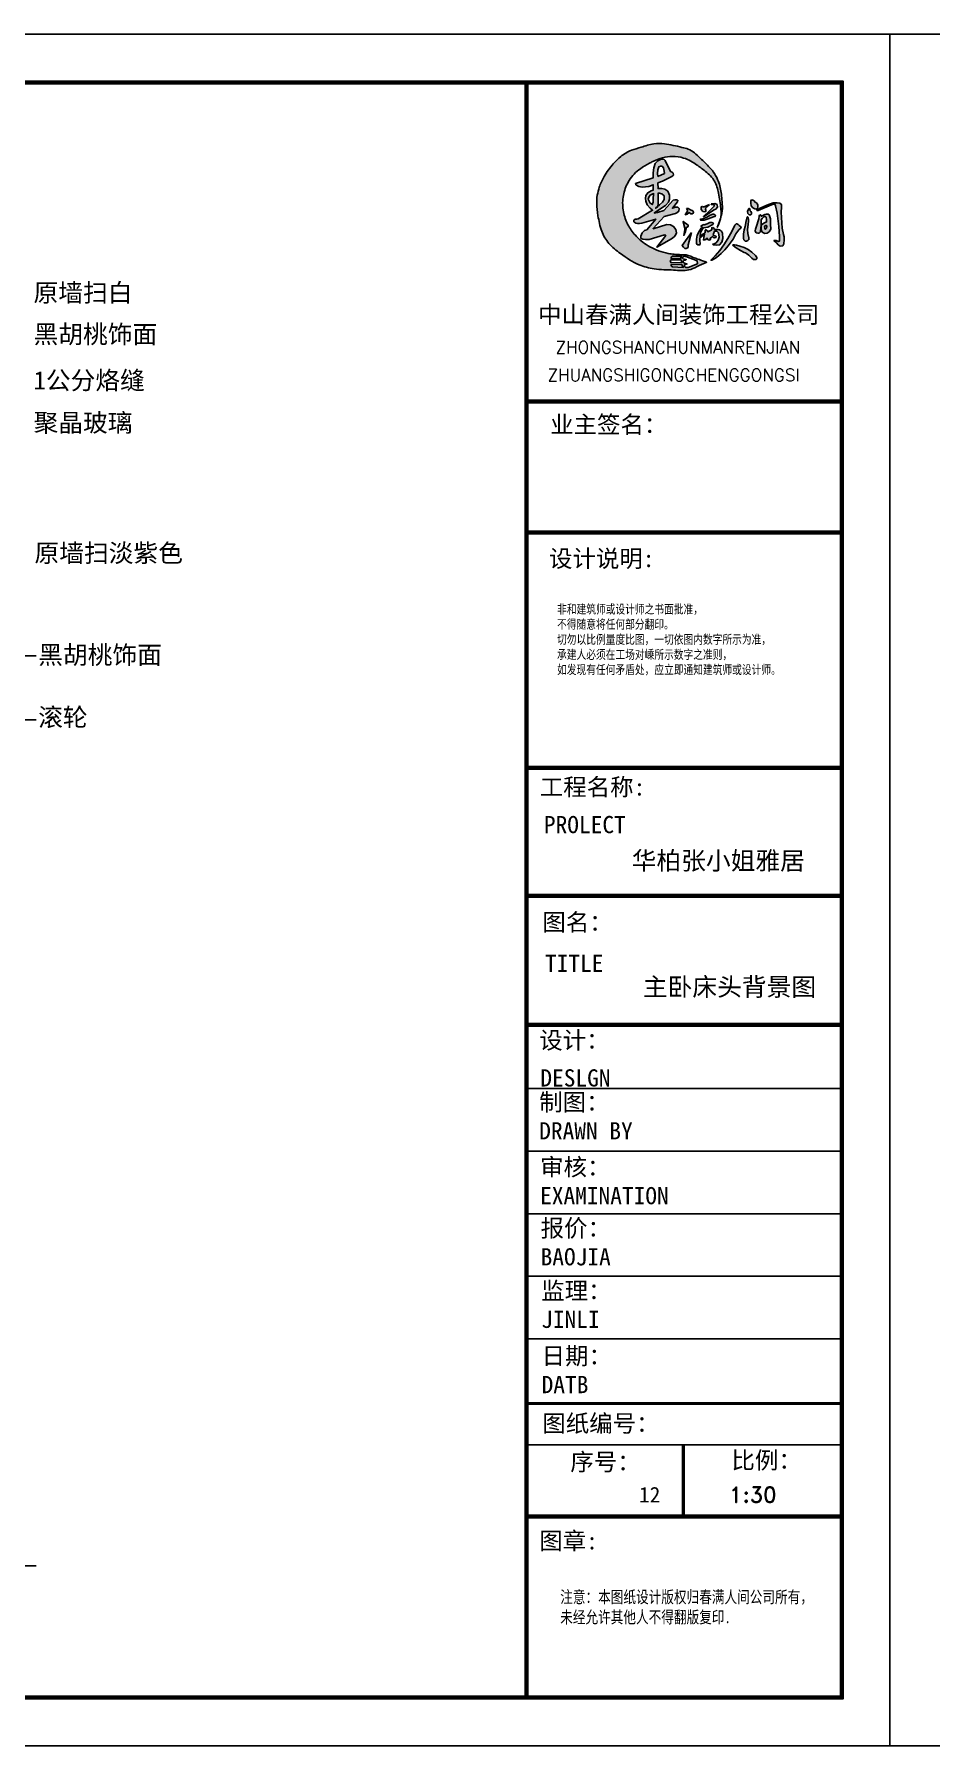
# Model space of a CAD drawing. Header units: millimetres. Extents: x 71641 to 191108, y -23091 to 29972.
# Drawn here: x 127129 to 131577, y -9624 to -1139 of the extents above; entities that cross this region are included whole.
import ezdxf

# ---------------------------------------------------------------- set-up
doc = ezdxf.new("R2010")
doc.units = ezdxf.units.MM
doc.layers.add('00', color=1, linetype='Continuous')
doc.layers.add('家', color=1, linetype='Continuous')
doc.styles.add('2121212', font='SIMFANG.TTF', dxfattribs={"height": 180})
doc.styles.add('30', font='SimSun.ttf', dxfattribs={"height": 75})
doc.styles.add('ROMAND', font='romand.shx', dxfattribs={"height": 100})
doc.styles.add('STYLE-50B', font='SimSun.ttf', dxfattribs={"width": 0.766, "height": 150})
doc.dimstyles.new('30', dxfattribs={"dimscale": 0, "dimtxt": 90, "dimasz": 20, "dimexe": 20, "dimexo": 20, "dimgap": 10, "dimtad": 1, "dimdec": 0, "dimzin": 0, "dimdsep": 46, "dimtxsty": '30', "dimblk": 'ARCHTICK', "dimcen": 20, "dimdle": 10, "dimclrd": 8, "dimclre": 8, "dimclrt": 2, "dimadec": 0, "dimazin": 0, "dimtfac": 1, "dimtdec": 0, "dimtmove": 2, "dimatfit": 3, "dimldrblk": 'DOT', "dimfxl": 0, "dimtolj": 2, "dimtzin": 0, "dimlwd": -1, "dimarcsym": 0})

# ---------------------------------------------------------------- blocks, each defined once
blk = doc.blocks.new('_ARCHTICK')
at = {"color": 0, "linetype": 'ByBlock', "const_width": 0.15}
blk.add_lwpolyline([(-0.5, -0.5), (0.5, 0.5)], dxfattribs=at)
blk = doc.blocks.new('DOT')
at = {"color": 0, "linetype": 'ByBlock'}
blk.add_line((-0.5, 0), (-1, 0), dxfattribs=at)
at = {"color": 0, "linetype": 'ByBlock', "const_width": 0.5}
blk.add_lwpolyline([(-0.25, 0, 1), (0.25, 0, 1)], format="xyb", close=True, dxfattribs=at)

msp = doc.modelspace()

# ---------------------------------------------------------------- hatches: boundary and pattern name
at = {"lineweight": -2}
h = msp.add_hatch(color=8, dxfattribs=at)
edge = h.paths.add_edge_path()
edge.add_spline(control_points=[(130211.6, -2206.6), (130202, -2202.6), (130179.8, -2191.8), (130140.6, -2165.9), (130099.4, -2124.9), (130075.5, -2087.1), (130066.6, -2066.8), (130066.3, -2065.9)], knot_values=[22078.908695, 22078.908695, 22078.908695, 22078.908695, 22412.037046, 22864.417059, 23573.352389, 24248.663515, 24278.339872, 24278.339872, 24278.339872, 24278.339872], degree=3, periodic=0)
edge.add_line((130066.3, -2065.9), (129934, -2081))
edge.add_spline(control_points=[(129934, -2081), (129936.7, -2092.8), (129946.6, -2126.7), (129978.3, -2180.5), (130045.6, -2233.2), (130118.4, -2282.1), (130181.3, -2298.9), (130208.7, -2302.5), (130210.9, -2302.8)], knot_values=[12526.980967, 12526.980967, 12526.980967, 12526.980967, 12912.76376, 13656.443057, 14467.926065, 15619.199217, 16432.672519, 16505.49519, 16505.49519, 16505.49519, 16505.49519], degree=3, periodic=0)
edge.add_line((130210.9, -2302.8), (130211.6, -2206.6))
edge = h.paths.add_edge_path()
edge.add_spline(control_points=[(130066.3, -2065.9), (130057.4, -2045.3), (130045.5, -1999.9), (130049.7, -1929.1), (130070.2, -1877.6), (130088, -1852.7), (130092.4, -1847.2)], knot_values=[24278.339872, 24278.339872, 24278.339872, 24278.339872, 24990.75798, 25753.853245, 26502.771788, 26725.483087, 26725.483087, 26725.483087, 26725.483087], degree=3, periodic=0)
edge.add_line((130092.4, -1847.2), (130004.9, -1777.6))
edge.add_spline(control_points=[(130004.9, -1777.6), (130003.9, -1778.8), (129985.6, -1799.4), (129957.2, -1836.9), (129926.7, -1903.4), (129915.4, -1971), (129924.7, -2032.6), (129930.6, -2066.9), (129934, -2081)], knot_values=[9052.726852, 9052.726852, 9052.726852, 9052.726852, 9101.944213, 9929.860353, 10544.164147, 11423.717054, 12065.484855, 12526.980967, 12526.980967, 12526.980967, 12526.980967], degree=3, periodic=0)
edge.add_line((129934, -2081), (130066.3, -2065.9))
edge = h.paths.add_edge_path()
edge.add_spline(control_points=[(130092.4, -1847.2), (130105, -1831.3), (130132.8, -1805.2), (130170.6, -1783.1), (130207.2, -1764.7), (130244.5, -1748.8), (130294.6, -1742.1), (130327, -1746.2), (130342.3, -1750.2)], knot_values=[26725.483087, 26725.483087, 26725.483087, 26725.483087, 27368.223838, 27920.784045, 28117.800611, 28678.884262, 29205.082751, 29708.300033, 29708.300033, 29708.300033, 29708.300033], degree=3, periodic=0)
edge.add_line((130342.3, -1750.2), (130354.6, -1702.4))
edge.add_spline(control_points=[(130354.6, -1702.4), (130350.5, -1701.4), (130317.3, -1693.8), (130267.6, -1681.3), (130197.7, -1679.2), (130144.6, -1698.8), (130087.4, -1712.8), (130040.9, -1740.4), (130015.4, -1766), (130004.9, -1777.6)], knot_values=[5035.937639, 5035.937639, 5035.937639, 5035.937639, 5168.823273, 6115.22021, 6678.484335, 7362.56903, 7901.570556, 8555.150084, 9052.726852, 9052.726852, 9052.726852, 9052.726852], degree=3, periodic=0)
edge.add_line((130004.9, -1777.6), (130092.4, -1847.2))
edge = h.paths.add_edge_path()
edge.add_spline(control_points=[(130342.3, -1750.2), (130345, -1750.9), (130360.4, -1755.2), (130385.6, -1766), (130421.4, -1790), (130462.1, -1820.3), (130509.6, -1862.7), (130524.3, -1931.7), (130533.9, -1984), (130537.3, -2019.7), (130536.2, -2041.2), (130533.5, -2056), (130513.7, -2104.2), (130518.4, -2094.2), (130524.8, -2080.5), (130535.4, -2050.4), (130545.3, -2004.5), (130540.3, -1961.2), (130537.2, -1912.5), (130524.7, -1864.3), (130496.4, -1816), (130464.4, -1782.5), (130424, -1744.5), (130390.9, -1712.8), (130361, -1704), (130354.6, -1702.4)], knot_values=[29708.300033, 29708.300033, 29708.300033, 29708.300033, 29797.016202, 30219.334531, 30576.066107, 31166.961224, 31854.609826, 32527.805429, 33346.145394, 33558.688985, 33686.826136, 33998.293275, 34349.980564, 34349.980564, 34349.980564, 34833.989407, 35367.457213, 35826.6748, 36215.832047, 36925.939156, 37388.482191, 37988.741176, 38391.375961, 39174.849041, 39385.918203, 39385.918203, 39385.918203, 39385.918203], degree=3, periodic=0)
edge.add_line((130354.6, -1702.4), (130342.3, -1750.2))
h = msp.add_hatch(color=8, dxfattribs=at)
h.paths.add_polyline_path([(130271.7, -1917), (130257.9, -1907.5), (130243.1, -1904), (130224, -1904), (130223.2, -1875.4), (130245.7, -1867.6), (130292.6, -1843.3), (130300.4, -1837.3), (130299.5, -1826.9), (130293.4, -1821.7), (130284.8, -1819.9), (130259.6, -1765.3), (130253.5, -1760.1), (130245.7, -1758.4), (130236.2, -1759.2), (130223.2, -1767), (130210.1, -1780), (130203.2, -1800.9), (130199.7, -1825.1), (130198.9, -1851.1), (130112.1, -1878.9), (130113.8, -1884.9), (130128.6, -1893.6), (130145.1, -1897.1), (130161.6, -1895.4), (130178, -1892.8), (130199.7, -1884.9), (130199.7, -1911), (130189.3, -1915.3), (130172.8, -1924.8), (130163.3, -1938.7), (130161.6, -1952.6), (130162.4, -1966.4), (130170.2, -1984.7), (130185, -2001.1), (130196.3, -2011.5), (130125.1, -2053.1), (130118.2, -2054.9), (130109.5, -2055.7), (130103.4, -2060.9), (130103.4, -2068.7), (130113.8, -2075.7), (130123.4, -2077.4), (130132.1, -2077.4), (130142.5, -2075.7), (130212.7, -2054.9), (130167.6, -2108.6), (130156.3, -2111.2), (130145.1, -2122.5), (130139, -2139.8), (130139, -2151.1), (130147.7, -2155.4), (130161.6, -2156.3), (130178.9, -2156.3), (130255.3, -2133.8), (130261.3, -2134.6), (130262.2, -2136.4), (130217.9, -2194.5), (130290.8, -2153.7), (130303, -2143.3), (130309.9, -2135.5), (130315.1, -2123.4), (130312.5, -2106), (130300.4, -2091.3), (130285.6, -2084.4), (130267.4, -2082.6), (130199.7, -2103.4), (130199.7, -2102.6), (130254.4, -2042.7), (130309.9, -2027.1), (130316.9, -2023.7), (130326.4, -2015.9), (130328.1, -2002.9), (130321.2, -1995.9), (130310.8, -1995.9), (130295.2, -2001.1), (130320.3, -1969), (130321.2, -1962.1), (130316, -1959.5), (130307.3, -1960.4), (130299.5, -1962.1), (130252.7, -2013.3), (130220.5, -2022.8), (130205.8, -2025.4), (130205.8, -2023.7), (130232.7, -2006.3), (130260.5, -1987.3), (130275.2, -1970.8), (130281.3, -1956), (130281.3, -1936.1)])
h.paths.add_polyline_path([(130253.5, -1939.6), (130254.4, -1957.8), (130245.7, -1970.8), (130231, -1984.7), (130221.9, -1992.5), (130218.8, -1996.8), (130211.9, -2001.1), (130221.9, -1992.5), (130223.2, -1990.7), (130224, -1979.4), (130224.9, -1924.8), (130224.9, -1925.7), (130243.1, -1930)], flags=16)
h.paths.add_polyline_path([(130199.7, -1958.6), (130198.9, -1970.8), (130196.3, -1979.4), (130195.4, -1982.9), (130185, -1976), (130178.9, -1966.4), (130175.4, -1956), (130177.2, -1946.5), (130184.1, -1936.1), (130197.1, -1929.2), (130200.6, -1926.6)], flags=16)
h.paths.add_polyline_path([(130222.3, -1843.3), (130221.4, -1829.5), (130223.2, -1811.3), (130228.4, -1795.6), (130235.3, -1793), (130244, -1793), (130250.9, -1801.7), (130254.4, -1818.2), (130255.3, -1828.6)], flags=16)
h = msp.add_hatch(color=8, dxfattribs=at)
h.paths.add_polyline_path([(130499.1, -2043.6), (130507.7, -2041.9), (130508.6, -2035.8), (130507.7, -2034.9), (130500.8, -2031.5), (130494.7, -2031.5), (130482.6, -2035.8), (130466.1, -2046.2), (130446.1, -2053.1), (130439.2, -2054.9), (130435.7, -2054.9), (130433.1, -2056.6), (130435.7, -2060.9), (130453.1, -2060.1), (130473, -2054)])
h.paths.add_polyline_path([(130479.1, -2015), (130448.7, -2042.7), (130454.8, -2041), (130501.7, -2008.9), (130510.3, -2005.5), (130518.1, -1995.9), (130516.4, -1982.9), (130506, -1977.7), (130490.6, -1979.8), (130486.9, -1982), (130501.7, -1983), (130501.7, -1990.7)])
h.paths.add_polyline_path([(130446.1, -2016.7), (130454.8, -2018.5), (130460, -2017.6), (130460.9, -2010.7), (130459.1, -2005.5), (130460, -1999.4), (130465.2, -1994.2), (130479.1, -1982.9), (130456.5, -1993.3), (130453.1, -1994.2), (130445.3, -1994.2), (130441.8, -1992.5), (130437.5, -1995.1), (130438.3, -2008.1)])
h.paths.add_polyline_path([(130385.4, -2008.9), (130373.2, -2002.9), (130364.6, -2002.9), (130369.8, -2011.5), (130370.6, -2015.9), (130358.5, -2033.2), (130368, -2031.5), (130377.6, -2022.8), (130386.3, -2028.9), (130393.2, -2028.9), (130399.3, -2024.5), (130400.1, -2021.1), (130395.8, -2014.1)])
h.paths.add_polyline_path([(130349, -2067), (130349, -2067.9), (130355.9, -2100.8), (130355.9, -2106), (130355, -2119), (130351.6, -2136.4), (130360.2, -2117.3), (130364.6, -2096.5), (130371.5, -2093), (130373.2, -2088.7), (130372.4, -2085.2)])
h.paths.add_polyline_path([(130343.7, -2185.8), (130350.7, -2194.5), (130355.9, -2200.5), (130363.7, -2201.4), (130372.4, -2195.3), (130372.4, -2182.3), (130388.9, -2121.6)])
h.paths.add_polyline_path([(130495.6, -2081.8), (130498.2, -2075.7), (130490.4, -2072.2), (130480, -2072.2), (130466.9, -2079.2), (130454.8, -2084.4), (130450.5, -2082.6), (130437.5, -2088.7), (130439.2, -2093), (130444.4, -2096.5), (130442.7, -2099.1), (130438.3, -2100), (130428.8, -2113.8), (130418.4, -2135.5), (130414, -2154.6), (130414.9, -2178), (130421.8, -2182.3), (130429.6, -2183.2), (130433.1, -2180.6), (130432.2, -2172.8), (130430.5, -2165.8), (130431.4, -2148.5), (130454.8, -2130.3), (130451.3, -2145.9), (130448.7, -2158.9), (130454.8, -2158), (130459.1, -2157.2), (130466.1, -2149.4), (130472.2, -2157.2), (130480, -2158.9), (130484.3, -2155.4), (130481.7, -2150.2), (130485.2, -2147.6), (130491.2, -2144.2), (130493.8, -2141.6), (130498.2, -2145.9), (130503.4, -2148.5), (130511.2, -2146.8), (130512.9, -2143.3), (130510.3, -2139.8), (130506, -2138.1), (130496.4, -2134.6), (130498.2, -2128.6), (130503.4, -2115.6), (130514.7, -2115.6), (130524.2, -2123.4), (130526.8, -2145), (130521.6, -2158.9), (130512.1, -2172.8), (130502.5, -2178), (130493.8, -2179.7), (130499.1, -2182.3), (130513.8, -2184.9), (130529.4, -2183.2), (130540.7, -2170.2), (130545.9, -2152), (130544.2, -2124.2), (130538.1, -2114.7), (130528.5, -2108.6), (130520.7, -2106), (130504.3, -2106), (130501.7, -2101.7), (130495.6, -2097.4), (130490.4, -2098.2), (130490.4, -2100.8), (130490.4, -2107.8), (130470.4, -2118.2), (130468.7, -2113.8), (130460.9, -2107.8), (130458.3, -2110.4), (130458.3, -2113.8), (130458.3, -2122.5), (130440.9, -2133.8), (130432.2, -2142.4), (130433.1, -2136.4), (130435.7, -2119), (130443.5, -2104.3), (130450.5, -2099.1), (130471.3, -2095.6)])
h = msp.add_hatch(color=8, dxfattribs=at)
h.paths.add_polyline_path([(130549.7, -2183), (130529.8, -2210.7), (130507.3, -2237), (130489.2, -2255.8), (130487.4, -2256.9), (130486.2, -2258.8), (130490.7, -2259.5), (130497.9, -2255.8), (130513.6, -2245.6), (130537.3, -2225.4), (130555.3, -2207.4), (130572.2, -2187.1), (130595.8, -2154.1), (130610.1, -2129), (130624.7, -2108.4), (130635.6, -2098.2), (130634.8, -2095.6), (130621.7, -2082.1), (130617.6, -2080.6), (130615.7, -2079.1), (130610.8, -2079.1), (130607.5, -2081.7), (130604.5, -2085.8), (130589.8, -2116.6), (130570.7, -2151.1)])
h.paths.add_polyline_path([(130630, -2189), (130613.1, -2184.9), (130602.2, -2183), (130594.7, -2183), (130594.3, -2184.5), (130596.2, -2186), (130612, -2196.9), (130632.6, -2211.5), (130651.4, -2221.2), (130657.4, -2222.4), (130662.6, -2225), (130673.5, -2233.2), (130688.2, -2248.3), (130696.8, -2255.8), (130704.3, -2256.1), (130708.4, -2255.8), (130713.3, -2251.6), (130714.1, -2245.3), (130706.6, -2235.1), (130688.5, -2219), (130671.3, -2206.6), (130650.3, -2195.7)])
h.paths.add_polyline_path([(130647.6, -2149.2), (130650, -2158), (130655.4, -2164.3), (130662.2, -2164.7), (130669.4, -2161.8), (130674.3, -2157), (130674.3, -2148.8), (130668.9, -2126.5), (130667.5, -2106.1), (130670.9, -2081.4), (130672.8, -2064.9), (130672.8, -2056.7), (130670.9, -2049.4), (130668.9, -2045.1), (130667, -2043.6), (130665.1, -2044.6), (130661.2, -2063.5), (130655.4, -2091.6), (130651.5, -2108.1), (130647.6, -2130.3)])
h.paths.add_polyline_path([(130687.4, -2022.3), (130684.5, -2018), (130679.6, -2012.1), (130680.1, -2007.3), (130679.1, -2004.4), (130677.2, -2002.5), (130674.1, -2003.7), (130673.3, -2006.3), (130670.4, -2009.7), (130668, -2017.5), (130669.9, -2027.6), (130675.7, -2033.9), (130682.5, -2034.4), (130687.8, -2030.1)])
h.paths.add_polyline_path([(130686.4, -1989.9), (130693.2, -1999.1), (130703.4, -2004.4), (130711.1, -2005.4), (130716.9, -2002.9), (130718.9, -1996.2), (130718.9, -1986), (130716.9, -1981.6), (130712.1, -1974.8), (130705.3, -1971.5), (130700, -1965.2), (130694.1, -1960.8), (130688.8, -1960.3), (130688.8, -1961.3), (130685.4, -1960.8), (130684, -1964.2), (130683.5, -1975.8)])
h.paths.add_polyline_path([(130813.9, -2025.2), (130823.1, -2092.6), (130826.5, -2141.5), (130826, -2164.3), (130821.6, -2165.7), (130810, -2161.4), (130803.2, -2160.9), (130798.4, -2161.8), (130811, -2173.5), (130819.2, -2182.7), (130830.4, -2189), (130842, -2187), (130847.8, -2178.3), (130849.8, -2158.4), (130849.3, -2143.4), (130846.9, -2131.3), (130840.1, -2099.8), (130837.6, -2074.2), (130835.2, -2021.3), (130836.7, -1996.2), (130836.7, -1986), (130834.3, -1980.7), (130827.5, -1976.3), (130813.9, -1973.9), (130794.5, -1974.8), (130763, -1985.5), (130731, -2001), (130717.9, -2008.8), (130714.6, -2013), (130720.3, -2012.1), (130731.5, -2008.3), (130794.5, -1981.6), (130799.8, -1981.1), (130803.2, -1981.1), (130806.6, -1988.9)])
h.paths.add_polyline_path([(130735.8, -2058.2), (130740.2, -2052.8), (130748.9, -2044.6), (130753.8, -2042.7), (130757.2, -2042.7), (130759.6, -2046.1), (130761.5, -2058.2), (130762.5, -2068.8), (130748, -2075.6), (130737.8, -2084.3), (130734.9, -2091.6), (130734.9, -2106.1), (130740.7, -2119.7), (130752.8, -2126), (130764.9, -2125), (130775.6, -2118.2), (130782.9, -2105.2), (130782.4, -2079.5), (130780.9, -2054.3), (130775.1, -2034.4), (130769.3, -2030.6), (130761.5, -2030.1), (130752.8, -2033), (130743.1, -2037.8), (130736.8, -2041.2), (130734.4, -2036.4), (130732, -2033.9), (130728.6, -2034.9), (130727.6, -2036.4), (130726.1, -2040.7), (130723.7, -2053.8), (130711.1, -2095.5), (130707.2, -2105.2), (130706.3, -2112.9), (130707.2, -2117.8), (130711.1, -2122.6), (130718.4, -2124.5), (130725.7, -2124.5), (130730, -2120.7), (130732.4, -2112.9), (130733.4, -2099.3), (130734.9, -2085.8)])
h.paths.add_polyline_path([(130754.7, -2088.2), (130751.4, -2094), (130753.3, -2100.3), (130755.7, -2105.2), (130759.1, -2104.2), (130762, -2099.3), (130763, -2092.6), (130762.5, -2084.8)], flags=17)
h = msp.add_hatch(color=8, dxfattribs=at)
edge = h.paths.add_edge_path()
edge.add_spline(control_points=[(130210.9, -2302.8), (130240.5, -2306.5), (130294.6, -2306.4), (130385.6, -2315.4), (130429.2, -2282.7), (130467.7, -2268.2), (130439.6, -2260.5), (130427.1, -2255.4), (130397, -2244.8), (130378.8, -2236.5), (130358.6, -2231.4), (130335.2, -2231.9), (130305.3, -2229.9), (130267.4, -2225.2), (130236.6, -2216.6), (130216.3, -2208.6), (130211.6, -2206.6)], knot_values=[16505.49519, 16505.49519, 16505.49519, 16505.49519, 17462.307767, 18254.424733, 19263.770823, 19286.294409, 19393.463502, 19769.722666, 20039.931175, 20323.71298, 20426.202415, 20700.644692, 21064.187457, 21384.09699, 21917.120996, 22078.908695, 22078.908695, 22078.908695, 22078.908695], degree=3, periodic=0)
edge.add_line((130211.6, -2206.6), (130210.9, -2302.8))
h.paths.add_polyline_path([(130284.8, -2265.6), (130284.5, -2260), (130287.5, -2257.3), (130340.7, -2259.1), (130340.3, -2261), (130339.7, -2265), (130339.5, -2267), (130341.6, -2272.3), (130286.6, -2270.6)], flags=16)
h.paths.add_polyline_path([(130288.6, -2280.6), (130344.2, -2282), (130343.8, -2284.2), (130343.4, -2286.4), (130344.1, -2288.6), (130344.8, -2290.8), (130346.7, -2292.6), (130348.7, -2294.4), (130297.5, -2292.6, -0.485719)], flags=16)
h.paths.add_polyline_path([(130289.2, -2250.6, -0.499354), (130298.6, -2238.2), (130341, -2238.5), (130341.3, -2238.2), (130341.3, -2238.5), (130339.4, -2240.1), (130337.5, -2242), (130336.9, -2247.9), (130337.8, -2251.2, -0.17168), (130336.9, -2251.4)], flags=16)
h.paths.add_polyline_path([(130344.9, -2248.8), (130345.4, -2245), (130347.9, -2242.4), (130351, -2240.6), (130355.5, -2239.6), (130360.1, -2240), (130361.6, -2240), (130418.4, -2261.7), (130418.7, -2276.4), (130372.5, -2294.4), (130369.2, -2295.2), (130366.9, -2295.4), (130361.2, -2294.3), (130356.3, -2291.1), (130354, -2286.7), (130354.9, -2282.7), (130358.4, -2280.6), (130367.5, -2277.6), (130354.2, -2273.5), (130350.2, -2271), (130348.1, -2266.7), (130348.8, -2262.9), (130352.2, -2260.9), (130357.9, -2258.4), (130363.7, -2255.9), (130347.8, -2251.4)], flags=16)

# ---------------------------------------------------------------- linework, layer by layer
at = {"color": 3, "lineweight": -2}
for p, q in [((131141.9, -1371.3), (119660.3, -1371.3)), ((129565, -9377.5), (129565, -1384.7)), ((129571.7, -9377.5), (129571.7, -1384.7)), ((129578.4, -9377.5), (129578.4, -1384.7)), ((131141.9, -9390.9), (131141.9, -1371.3)), ((119660.3, -9390.9), (131141.9, -9390.9))]:
    msp.add_line(p, q, dxfattribs=at)
at = {"color": 8, "lineweight": -2}
for p, q in [((129578.4, -2953.5), (131128.5, -2953.5)), ((129578.4, -2960.2), (131128.5, -2960.2)), ((129578.4, -2966.8), (131128.5, -2966.8)), ((129578.4, -3602.4), (131128.5, -3602.4)), ((129578.4, -3609.1), (131128.5, -3609.1)), ((129578.4, -3615.8), (131128.5, -3615.8)), ((129578.4, -4768.8), (131128.5, -4768.8)), ((129578.4, -4775.5), (131128.5, -4775.5)), ((129578.4, -4782.2), (131128.5, -4782.2)), ((129578.4, -5404), (131128.5, -5404)), ((129578.4, -5410.7), (131128.5, -5410.7)), ((129578.4, -5417.3), (131128.5, -5417.3)), ((129578.4, -6042.3), (131128.5, -6042.3)), ((129578.4, -6048.9), (131128.5, -6048.9)), ((129578.4, -6055.6), (131128.5, -6055.6)), ((129578.4, -6365.7), (131128.5, -6365.7)), ((129578.4, -6675.8), (131128.5, -6675.8)), ((129578.4, -6985.9), (131128.5, -6985.9)), ((129578.4, -7606), (131128.5, -7606)), ((129578.4, -7922.8), (131128.5, -7922.8)), ((129578.4, -7929.5), (131128.5, -7929.5)), ((129578.4, -8132.2), (131128.5, -8132.2)), ((129577.6, -8480.4), (131127.7, -8480.4)), ((129577.6, -8487.1), (131127.7, -8487.1)), ((129577.6, -8493.8), (131127.7, -8493.8))]:
    msp.add_line(p, q, dxfattribs=at)
at = {"color": 8, "linetype": 'ByBlock', "lineweight": -2, "ltscale": 500}
for p, q in [((130345.7, -8132.2), (130345.7, -8480.4)), ((130349.5, -8132.2), (130349.5, -8480.4)), ((130353.4, -8132.2), (130353.4, -8480.4))]:
    msp.add_line(p, q, dxfattribs=at)
at = {"color": 1}
msp.add_line((127138, -8731.3), (126722.4, -8731.3), dxfattribs=at)
at = {"color": 3, "lineweight": -2}
for points in [[(119660.3, -1371.3), (131141.9, -1371.3), (131141.9, -9390.9), (119660.3, -9390.9)], [(119666.8, -1377.8), (131135.4, -1377.8), (131135.4, -9384.4), (119666.8, -9384.4)], [(119673.3, -1384.3), (131128.9, -1384.3), (131128.9, -9377.9), (119673.3, -9377.9)]]:
    msp.add_lwpolyline(points, close=True, dxfattribs=at)
at = {"color": 8, "lineweight": -2}
for points in [[(130112.1, -1878.9), (130198.9, -1851.1), (130199.7, -1825.1), (130203.2, -1800.9), (130210.1, -1780), (130223.2, -1767), (130236.2, -1759.2), (130245.7, -1758.4), (130253.5, -1760.1), (130259.6, -1765.3), (130284.8, -1819.9), (130293.4, -1821.7), (130299.5, -1826.9), (130300.4, -1837.3), (130292.6, -1843.3), (130245.7, -1867.6), (130223.2, -1875.4), (130224, -1904), (130243.1, -1904), (130257.9, -1907.5), (130271.7, -1917), (130281.3, -1936.1), (130281.3, -1956), (130275.2, -1970.8), (130260.5, -1987.3), (130232.7, -2006.3), (130205.8, -2023.7), (130205.8, -2025.4), (130220.5, -2022.8), (130252.7, -2013.3), (130299.5, -1962.1), (130307.3, -1960.4), (130316, -1959.5), (130321.2, -1962.1), (130320.3, -1969), (130295.2, -2001.1), (130310.8, -1995.9), (130321.2, -1995.9), (130328.1, -2002.9), (130326.4, -2015.9), (130316.9, -2023.7), (130309.9, -2027.1), (130254.4, -2042.7), (130199.7, -2102.6), (130199.7, -2103.4), (130267.4, -2082.6), (130285.6, -2084.4), (130300.4, -2091.3), (130312.5, -2106), (130315.1, -2123.4), (130309.9, -2135.5), (130303, -2143.3), (130290.8, -2153.7), (130217.9, -2194.5), (130262.2, -2136.4), (130261.3, -2134.6), (130255.3, -2133.8), (130178.9, -2156.3), (130161.6, -2156.3), (130147.7, -2155.4), (130139, -2151.1), (130139, -2139.8), (130145.1, -2122.5), (130156.3, -2111.2), (130167.6, -2108.6), (130212.7, -2054.9), (130142.5, -2075.7), (130132.1, -2077.4), (130123.4, -2077.4), (130113.8, -2075.7), (130103.4, -2068.7), (130103.4, -2060.9), (130109.5, -2055.7), (130118.2, -2054.9), (130125.1, -2053.1), (130196.3, -2011.5), (130185, -2001.1), (130170.2, -1984.7), (130162.4, -1966.4), (130161.6, -1952.6), (130163.3, -1938.7), (130172.8, -1924.8), (130189.3, -1915.3), (130199.7, -1911), (130199.7, -1884.9), (130178, -1892.8), (130161.6, -1895.4), (130145.1, -1897.1), (130128.6, -1893.6), (130113.8, -1884.9)], [(130222.3, -1843.3), (130255.3, -1828.6), (130254.4, -1818.2), (130250.9, -1801.7), (130244, -1793), (130235.3, -1793), (130228.4, -1795.6), (130223.2, -1811.3), (130221.4, -1829.5)], [(130200.6, -1926.6), (130199.7, -1958.6), (130198.9, -1970.8), (130196.3, -1979.4), (130195.4, -1982.9), (130185, -1976), (130178.9, -1966.4), (130175.4, -1956), (130177.2, -1946.5), (130184.1, -1936.1), (130197.1, -1929.2)], [(130224.9, -1924.8), (130224, -1979.4), (130223.2, -1990.7), (130218.8, -1996.8), (130211.9, -2001.1), (130231, -1984.7), (130245.7, -1970.8), (130254.4, -1957.8), (130253.5, -1939.6), (130243.1, -1930), (130224.9, -1925.7)], [(130364.6, -2002.9), (130369.8, -2011.5), (130370.6, -2015.9), (130358.5, -2033.2), (130368, -2031.5), (130377.6, -2022.8), (130386.3, -2028.9), (130393.2, -2028.9), (130399.3, -2024.5), (130400.1, -2021.1), (130395.8, -2014.1), (130385.4, -2008.9), (130373.2, -2002.9)], [(130507.7, -2034.9), (130500.8, -2031.5), (130494.7, -2031.5), (130482.6, -2035.8), (130466.1, -2046.2), (130446.1, -2053.1), (130439.2, -2054.9), (130435.7, -2054.9), (130433.1, -2056.6), (130435.7, -2060.9), (130453.1, -2060.1), (130473, -2054), (130499.1, -2043.6), (130507.7, -2041.9), (130508.6, -2035.8)], [(130479.1, -1982.9), (130465.2, -1994.2), (130460, -1999.4), (130459.1, -2005.5), (130460.9, -2010.7), (130460, -2017.6), (130454.8, -2018.5), (130446.1, -2016.7), (130438.3, -2008.1), (130437.5, -1995.1), (130441.8, -1992.5), (130445.3, -1994.2), (130453.1, -1994.2), (130456.5, -1993.3)], [(130486.9, -1980.3), (130506, -1977.7), (130516.4, -1982.9), (130518.1, -1995.9), (130510.3, -2005.5), (130501.7, -2008.9), (130454.8, -2041), (130448.7, -2042.7), (130479.1, -2015), (130501.7, -1990.7), (130501.7, -1984.7), (130499.9, -1982.9), (130486.9, -1982), (130491.2, -1979.4)], [(130674.3, -2002.9), (130673.3, -2006.3), (130670.4, -2009.7), (130668, -2017.5), (130669.9, -2027.6), (130675.7, -2033.9), (130682.5, -2034.4), (130687.8, -2030.1), (130687.4, -2022.3), (130684.5, -2018), (130679.6, -2012.1), (130680.1, -2007.3), (130679.1, -2004.4), (130677.2, -2002.5), (130674.8, -2003.4)], [(130688.8, -1960.3), (130694.1, -1960.8), (130700, -1965.2), (130705.3, -1971.5), (130712.1, -1974.8), (130716.9, -1981.6), (130718.9, -1986), (130718.9, -1996.2), (130716.9, -2002.9), (130711.1, -2005.4), (130703.4, -2004.4), (130693.2, -1999.1), (130686.4, -1989.9), (130683.5, -1975.8), (130684, -1964.2), (130685.4, -1960.8), (130688.8, -1961.3)], [(130728.6, -2034.9), (130727.6, -2036.4), (130726.1, -2040.7), (130723.7, -2053.8), (130711.1, -2095.5), (130707.2, -2105.2), (130706.3, -2112.9), (130707.2, -2117.8), (130711.1, -2122.6), (130718.4, -2124.5), (130725.7, -2124.5), (130730, -2120.7), (130732.4, -2112.9), (130733.4, -2099.3), (130734.9, -2085.8), (130735.8, -2058.2), (130740.2, -2052.8), (130748.9, -2044.6), (130753.8, -2042.7), (130757.2, -2042.7), (130759.6, -2046.1), (130761.5, -2058.2), (130762.5, -2068.8), (130748, -2075.6), (130737.8, -2084.3), (130734.9, -2091.6), (130734.9, -2106.1), (130740.7, -2119.7), (130752.8, -2126), (130764.9, -2125), (130775.6, -2118.2), (130782.9, -2105.2), (130782.4, -2079.5), (130780.9, -2054.3), (130775.1, -2034.4), (130769.3, -2030.6), (130761.5, -2030.1), (130752.8, -2033), (130743.1, -2037.8), (130736.8, -2041.2), (130734.4, -2036.4), (130732, -2033.9)], [(130714.5, -2013.1), (130717.9, -2008.8), (130731, -2001), (130763, -1985.5), (130794.5, -1974.8), (130813.9, -1973.9), (130827.5, -1976.3), (130834.3, -1980.7), (130836.7, -1986), (130836.7, -1996.2), (130835.2, -2021.3), (130837.6, -2074.2), (130840.1, -2099.8), (130846.9, -2131.3), (130849.3, -2143.4), (130849.8, -2158.4), (130847.8, -2178.3), (130842, -2187), (130830.4, -2189), (130819.2, -2182.7), (130811, -2173.5), (130798.4, -2161.8), (130803.2, -2160.9), (130810, -2161.4), (130821.6, -2165.7), (130826, -2164.3), (130826.5, -2141.5), (130823.1, -2092.6), (130813.9, -2025.2), (130806.6, -1988.9), (130803.2, -1981.1), (130799.8, -1981.1), (130794.5, -1981.6), (130731.5, -2008.3), (130720.3, -2012.1), (130714, -2013.1)], [(130349, -2067.9), (130355.9, -2100.8), (130355.9, -2106), (130355, -2119), (130351.6, -2136.4), (130360.2, -2117.3), (130364.6, -2096.5), (130371.5, -2093), (130373.2, -2088.7), (130372.4, -2085.2), (130349, -2067)], [(130493.8, -2179.7), (130502.5, -2178), (130512.1, -2172.8), (130521.6, -2158.9), (130526.8, -2145), (130524.2, -2123.4), (130514.7, -2115.6), (130503.4, -2115.6), (130498.2, -2128.6), (130496.4, -2134.6), (130506, -2138.1), (130510.3, -2139.8), (130512.9, -2143.3), (130511.2, -2146.8), (130503.4, -2148.5), (130498.2, -2145.9), (130493.8, -2141.6), (130491.2, -2144.2), (130485.2, -2147.6), (130481.7, -2150.2), (130484.3, -2155.4), (130480, -2158.9), (130472.2, -2157.2), (130466.1, -2149.4), (130459.1, -2157.2), (130454.8, -2158), (130448.7, -2158.9), (130451.3, -2145.9), (130454.8, -2130.3), (130431.4, -2148.5), (130430.5, -2165.8), (130432.2, -2172.8), (130433.1, -2180.6), (130429.6, -2183.2), (130421.8, -2182.3), (130414.9, -2178), (130414, -2154.6), (130418.4, -2135.5), (130428.8, -2113.8), (130438.3, -2100), (130442.7, -2099.1), (130444.4, -2096.5), (130439.2, -2093), (130437.5, -2088.7), (130450.5, -2082.6), (130454.8, -2084.4), (130466.9, -2079.2), (130480, -2072.2), (130490.4, -2072.2), (130498.2, -2075.7), (130495.6, -2081.8), (130471.3, -2095.6), (130450.5, -2099.1), (130443.5, -2104.3), (130435.7, -2119), (130433.1, -2136.4), (130432.2, -2142.4), (130440.9, -2133.8), (130458.3, -2122.5), (130458.3, -2113.8), (130458.3, -2110.4), (130460.9, -2107.8), (130468.7, -2113.8), (130470.4, -2118.2), (130490.4, -2107.8), (130490.4, -2100.8), (130490.4, -2098.2), (130495.6, -2097.4), (130501.7, -2101.7), (130504.3, -2106), (130520.7, -2106), (130528.5, -2108.6), (130538.1, -2114.7), (130544.2, -2124.2), (130545.9, -2152), (130540.7, -2170.2), (130529.4, -2183.2), (130513.8, -2184.9), (130499.1, -2182.3)], [(130633.7, -2094.5), (130621.7, -2082.1), (130617.6, -2080.6), (130615.7, -2079.1), (130610.8, -2079.1), (130607.5, -2081.7), (130604.5, -2085.8), (130589.8, -2116.6), (130570.7, -2151.1), (130549.7, -2183), (130529.8, -2210.7), (130507.3, -2237), (130489.2, -2255.8), (130487.4, -2256.9), (130486.2, -2258.8), (130490.7, -2259.5), (130497.9, -2255.8), (130513.6, -2245.6), (130537.3, -2225.4), (130555.3, -2207.4), (130572.2, -2187.1), (130595.8, -2154.1), (130610.1, -2129), (130624.7, -2108.4), (130635.6, -2098.2), (130634.1, -2093.4), (130626.2, -2086.2)], [(130665.1, -2044.6), (130661.2, -2063.5), (130655.4, -2091.6), (130651.5, -2108.1), (130647.6, -2130.3), (130647.6, -2149.2), (130650, -2158), (130655.4, -2164.3), (130662.2, -2164.7), (130669.4, -2161.8), (130674.3, -2157), (130674.3, -2148.8), (130668.9, -2126.5), (130667.5, -2106.1), (130670.9, -2081.4), (130672.8, -2064.9), (130672.8, -2056.7), (130670.9, -2049.4), (130668.9, -2045.1), (130667, -2043.6)], [(130762.5, -2084.8), (130763, -2092.6), (130762, -2099.3), (130759.1, -2104.2), (130755.7, -2105.2), (130753.3, -2100.3), (130751.4, -2094), (130754.7, -2088.2), (130762.5, -2084.8)], [(130388.9, -2121.6), (130343.7, -2185.8), (130350.7, -2194.5), (130355.9, -2200.5), (130363.7, -2201.4), (130372.4, -2195.3), (130372.4, -2182.3)], [(130594.7, -2183), (130602.2, -2183), (130613.1, -2184.9), (130630, -2189), (130650.3, -2195.7), (130671.3, -2206.6), (130688.5, -2219), (130706.6, -2235.1), (130714.1, -2245.3), (130713.3, -2251.6), (130708.4, -2255.8), (130704.3, -2256.1), (130696.8, -2255.8), (130688.2, -2248.3), (130673.5, -2233.2), (130662.6, -2225), (130657.4, -2222.4), (130651.4, -2221.2), (130632.6, -2211.5), (130612, -2196.9), (130596.2, -2186), (130594.3, -2184.5)], [(130340.7, -2259.1), (130287.5, -2257.3), (130286, -2258.7), (130284.5, -2260), (130284.7, -2264), (130285.7, -2268.1), (130286.6, -2270.6), (130341.6, -2272.3), (130340.6, -2269.7), (130339.5, -2267), (130339.7, -2265), (130340.3, -2261)], [(130340.7, -2259.1), (130339.8, -2262.9), (130339.5, -2267), (130341.6, -2272.3), (130286.6, -2270.6), (130284.8, -2265.6), (130284.5, -2260), (130287.5, -2257.3)], [(130344.2, -2282), (130288.6, -2280.6), (130288.3, -2283.1), (130288.7, -2285.8), (130290.1, -2288.7), (130292.4, -2290.9), (130295.3, -2292.3), (130348.7, -2294.4), (130346.7, -2292.6), (130344.8, -2290.8), (130344.1, -2288.6), (130343.4, -2286.4), (130343.8, -2284.2), (130344.2, -2282)], [(130341.3, -2238.5), (130339.4, -2240.1), (130337.5, -2242), (130337.2, -2245), (130336.9, -2247.9), (130337.8, -2251.2), (130289.2, -2250.6), (130288.9, -2247.9), (130289.4, -2244.9), (130291.2, -2241.6), (130294.5, -2239.1), (130298.6, -2238.2)], [(130418.4, -2261.7), (130418.7, -2276.4), (130372.5, -2294.4), (130369.2, -2295.2), (130366.9, -2295.4), (130361.2, -2294.3), (130356.3, -2291.1), (130354, -2286.7), (130354.9, -2282.7), (130358.4, -2280.6), (130367.5, -2277.6), (130354.2, -2273.5), (130350.2, -2271), (130348.1, -2266.7), (130348.8, -2262.9), (130352.2, -2260.9), (130357.9, -2258.4), (130363.7, -2255.9), (130347.8, -2251.4), (130344.9, -2248.8), (130345.4, -2245), (130347.9, -2242.4), (130351, -2240.6), (130355.5, -2239.6), (130360.1, -2240), (130361.6, -2240), (130418.4, -2261.7)]]:
    msp.add_lwpolyline(points, close=True, dxfattribs=at)
for points in [[(130348.7, -2294.4), (130297.5, -2292.6, -0.485719), (130288.6, -2280.6), (130344.2, -2282), (130343.4, -2286.4), (130344.8, -2290.8)], [(130341.3, -2238.5), (130298.6, -2238.2, 0.499354), (130289.2, -2250.6), (130336.9, -2251.4, 0.17168), (130337.8, -2251.2), (130336.9, -2247.9), (130337.5, -2242), (130341.3, -2238.2)]]:
    msp.add_lwpolyline(points, format="xyb", close=True, dxfattribs=at)
at = {"color": 8, "lineweight": -2, "start_tangent": (0.425577, 0.904922), "end_tangent": (0.425577, 0.904922)}
msp.add_spline([(130518.4, -2094.2), (130534, -2051.5), (130542.9, -2002.1), (130540.4, -1959), (130537, -1922.6), (130519.3, -1858.2), (130497.4, -1820.6), (130459.8, -1778.6), (130432.5, -1752.4), (130373.4, -1708.4), (130342.3, -1699.5), (130255, -1682.3), (130202.1, -1682.3), (130140, -1699), (130091.6, -1714.1), (130038.6, -1745.1), (130001.8, -1781.1), (129955.9, -1843.9), (129932.2, -1896.6), (129919.2, -1978.3), (129925.8, -2038.2), (129944.5, -2115.7), (129980.2, -2175.7), (130037.6, -2226), (130130.4, -2281.7), (130204.2, -2301.9), (130300.8, -2308.1), (130375.3, -2307.3), (130462.6, -2270.1), (130464.5, -2269.3), (130455.4, -2264.8), (130421.9, -2253.7), (130398.1, -2244.8), (130373.2, -2235.2), (130363.8, -2232.9), (130338, -2231.5), (130303.9, -2229.5), (130274.1, -2225.5), (130225.8, -2212.2), (130183.5, -2192.9), (130148, -2169.5), (130100.6, -2122.6), (130067.4, -2068.5), (130049.3, -2001.1), (130053.6, -1929.5), (130080.2, -1864.3), (130136.2, -1805.3), (130180.6, -1778.2), (130197.1, -1769.9), (130246.2, -1750.7), (130295.3, -1744.2), (130350.3, -1752.4), (130386.9, -1768), (130415.1, -1786.1), (130459.5, -1819.4), (130503.9, -1866.5), (130523, -1926.8), (130535.5, -2002.7), (130536.9, -2022.6), (130536.4, -2034.7), (130529.8, -2063.2), (130518.4, -2094.2)], degree=3, dxfattribs=at)
at = {"layer": '00', "color": 8, "lineweight": -2}
msp.add_line((129578.4, -7295.9), (131128.5, -7295.9), dxfattribs=at)
for points in [[(119427.7, -1138.7), (131374.4, -1138.7), (131374.4, -9623.5), (119427.7, -9623.5)], [(131374.4, -1138.7), (143321.1, -1138.7), (143321.1, -9623.5), (131374.4, -9623.5)]]:
    msp.add_lwpolyline(points, close=True, dxfattribs=at)

# ---------------------------------------------------------------- texts
at = {"color": 2, "char_height": 90, "attachment_point": 1, "style": '30'}
for s, insert in [('原墙扫白', (127125.3, -2374.7)), ('黑胡桃饰面', (127125.3, -2580.7)), ('1公分烙缝', (127125.3, -2809.6)), ('聚晶玻璃', (127125.3, -3019.4)), ('原墙扫淡紫色', (127129.9, -3665.4)), ('黑胡桃饰面', (127148.4, -4170.5)), ('滚轮', (127148.4, -4479.4))]:
    msp.add_mtext(s, dxfattribs=dict(at, insert=insert))
at = {"layer": '00', "color": 8, "lineweight": -2, "style": 'ROMAND'}
for s, p in [('ZHONGSHANCHUNMANRENJIAN', (129715.6, -2721)), ('ZHUANGSHIGONGCHENGGONGSI', (129675.7, -2858.2))]:
    msp.add_text(s, height=60.756, dxfattribs=at).set_placement(p)
at = {"layer": '00', "color": 8, "lineweight": -2, "attachment_point": 1, "style": '2121212'}
for s, insert, char_height, width in [('{\\f宋体|b0|i0|c134|p2;中山春满人间装饰工程公司}', (129628.7, -2486, 0), 85.272, 1591.421), ('{\\f宋体|b0|i0|c134|p2;业主签名：}', (129688.2, -3030.6, 0), 85.272, 1265.567), ('{\\f宋体|b0|i0|c134|p2;设计说明:}', (129682.7, -3695.2, 0), 85.272, 1265.567), ('{\\f宋体|b0|i0|c134|p2;工程名称:}', (129637.1, -4827.8, 0), 85.272, 1265.567), ('{\\f宋体|b0|i0|c134|p2;PROLECT}', (129657.3, -5014.2, 0), 85.272, 1265.567), ('{\\fSimSun|b0|i0|c134|p2;\\C2;华柏张小姐雅居}', (130092.9, -5190.6, 0), 90, 1265.567), ('{\\f宋体|b0|i0|c134|p2;图名：}', (129649.8, -5498.2, 0), 85.272, 1265.567), ('{\\f宋体|b0|i0|c134|p2;TITLE}', (129662.6, -5701.9, 0), 85.272, 1265.567), ('{\\fSimSun|b0|i0|c134|p2;\\C2;主卧床头背景图}', (130148.5, -5816, 0), 90, 1265.567), ('{\\f宋体|b0|i0|c134|p2;设计：}', (129634.3, -6083, 0), 85.272, 1265.567), ('{\\f宋体|b0|i0|c134|p2;DESLGN}', (129639.9, -6270, 0), 85.272, 1265.567), ('{\\f宋体|b0|i0|c134|p2;制图：\\PDRAWN BY}', (129634.1, -6390, 0), 85.272, 1265.567), ('{\\f宋体|b0|i0|c134|p2;审核：\\PEXAMINATION}', (129638.5, -6711.6, 0), 85.272, 1265.567), ('{\\f宋体|b0|i0|c134|p2;报价：\\PBAOJIA}', (129641.1, -7014.6, 0), 85.272, 1265.567), ('{\\f宋体|b0|i0|c134|p2;监理：\\PJINLI}', (129643.9, -7324.7, 0), 85.272, 1265.567), ('{\\f宋体|b0|i0|c134|p2;日期：\\PDATB}', (129646.1, -7648.1, 0), 85.272, 1265.567), ('{\\f宋体|b0|i0|c134|p2;图纸编号：}', (129649.5, -7982.5, 0), 85.272, 1265.567), ('{\\f宋体|b0|i0|c134|p2;序号：}', (129788.6, -8173.5, 0), 85.272, 1265.567), ('{\\f宋体|b0|i0|c134|p2;比例：}', (130588, -8165.1, 0), 85.272, 1265.567), ('{\\C2;12}', (130129.7, -8340), 77.52, 418.4), ('{\\Fromand.shx;\\C2;1:30}', (130576.3, -8340), 77.52, 418.4), ('{\\f宋体|b0|i0|c134|p2;图章\\f宋体|b0|i0|c0|p2;:}', (129634.4, -8565, 0), 85.272, 1265.567)]:
    msp.add_mtext(s, dxfattribs=dict(at, insert=insert, char_height=char_height, width=width))
at = {"layer": '家', "color": 8, "lineweight": -2, "width": 1265.567, "attachment_point": 1, "style": 'STYLE-50B'}
for s, insert, char_height in [('非和建筑师或设计师之书面批准，\\P不得随意将任何部分翻印。\\P切勿以比例量度比图，一切依图内数字所示为准，\\P承建人必须在工场对嵊所示数字之准则，\\P如发现有任何矛盾处，应立即通知建筑师或设计师。', (129722.7, -3965.9, 0), 45), ('注意：本图纸设计版权归春满人间公司所有，未经允许其他人不得翻版复印{\\f宋体|b0|i0|c0|p2;.}', (129738.3, -8855.8, 0), 60)]:
    msp.add_mtext(s, dxfattribs=dict(at, insert=insert, char_height=char_height))

# ---------------------------------------------------------------- leaders
for points in [[(126049.4, -4219.9), (127137.6, -4219.9)], [(126028.5, -4537.9), (127137.6, -4537.9)]]:
    msp.add_leader(points, dimstyle='30', override={"dimscale": 1, "dimtxt": 75, "dimtad": 0, "dimldrblk": 'DOT'})

doc.saveas('drawing.dxf')
